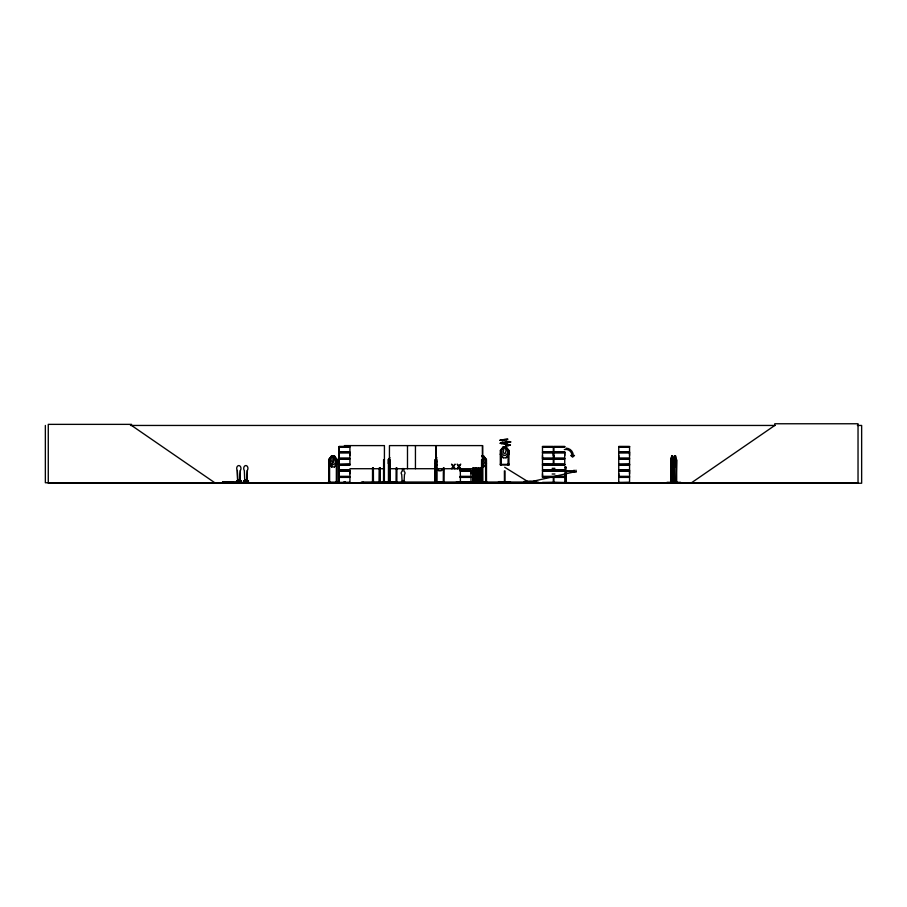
<?xml version="1.0" encoding="UTF-8"?>
<svg xmlns="http://www.w3.org/2000/svg" width="907" height="907" viewBox="0 0 907 907"><rect width="100%" height="100%" fill="white"/><g stroke="black" fill="none" stroke-linecap="round" stroke-linejoin="round"><path stroke-width="1.36" d="M339.116 476.334L339.116 471.016L349.921 471.016L349.909 476.334L339.105 476.334L339.105 471.016M339.116 458.148L339.116 452.842L349.921 452.842L349.909 458.148L339.105 458.148L339.105 452.842M349.909 473.681L349.909 471.016M349.909 455.495L349.909 452.842M470.982 473.681L470.982 471.016L460.178 471.016M553.304 476.334L542.488 476.334L542.499 473.681M542.488 458.148L542.488 452.842L553.304 452.842L553.293 458.148L542.488 458.148L542.499 455.495M553.293 455.495L553.293 452.842M553.928 458.148L553.928 452.842L564.744 452.842L564.732 458.148L553.928 458.148L553.939 455.495M564.732 455.495L564.732 452.842M618.744 476.334L618.744 471.016L629.56 471.016L629.549 476.334L618.744 476.334L618.755 473.681M618.744 458.148L618.744 452.842L629.56 452.842L629.549 458.148L618.744 458.148L618.755 455.495M629.549 473.681L629.549 471.016M629.549 455.495L629.549 452.842M486.912 482.309L456.278 482.286L470.982 482.377M671.214 459.452L671.214 482.751M671.543 459.509L671.599 482.751M675.466 466.935L676.361 463.273L675.556 466.935L674.661 466.935L673.867 463.273L674.457 459.361M676.055 459.452L675.33 464.565L674.275 462.389M239.777 481.64L240.344 470.506A2.891 2.143 -90 0 0 240.344 466.413A2.891 2.143 -90 0 0 237.317 466.413A2.891 2.143 -90 0 0 237.317 470.506L237.759 481.64M240.344 470.506L239.901 481.64L237.634 481.64L237.317 470.506M246.953 480.381L247.248 470.506A2.891 2.143 -90 0 0 247.362 466.413A2.891 2.143 -90 0 0 244.334 466.413A2.891 2.143 -90 0 0 244.334 470.506L244.777 481.64M245.956 480.381C246.919 479.225 244.969 480.597 247.021 480.347L247.362 470.506M329.649 459.452L328.731 459.645L328.765 482.751M436.516 459.475L436.539 482.751M485.733 459.509L486.345 459.645L483.544 456.04L481.64 456.04M238.722 480.132C240.888 479.735 237.872 479.95 239.346 479.78M247.35 480.041L245.831 480.041L246.817 480.381M246.114 480.2L247.226 480.086L245.774 479.86M246.636 479.996L246.817 479.701M238.926 480.336L240.321 480.086M240.196 480.018L239.153 480.291L239.867 479.69M666.883 482.739L680.794 482.739M667.019 482.751L680.658 482.751M671.543 459.361L670.942 459.611L671.044 482.751M349.932 464.565L339.059 464.554L349.932 464.339L349.921 459.225L339.105 459.225L339.105 464.339L349.909 464.203M339.082 482.739L349.932 482.524L349.909 477.399L339.105 477.399L339.105 482.524M506.423 441.221L510.958 441.958L500.301 443.126L507.705 444.226M501.299 443.693L500.381 443.172M670.942 459.611L671.736 455.938L672.643 455.938L673.413 459.645L673.459 482.751M670.965 459.645L671.826 455.938M331.543 455.938L334.479 455.938L331.554 466.935L328.674 463.273L328.674 459.611L331.554 455.938M240.083 480.075L239.357 479.882L240.196 480.086M239.391 480.041L239.913 480.211M342.03 482.683L346.281 482.694M374.466 482.683L370.407 482.694L386.631 482.309M331.599 456.04L330.182 459.645L330.182 462.389L332.087 464.565L333.969 464.565L335.828 462.389L335.828 459.645L334.434 456.04L331.588 456.04L328.765 459.645M503.238 446.924L501.809 450.53L501.809 453.273L503.725 455.461L505.618 455.461L507.489 453.273L507.489 450.53L506.083 446.924M328.13 482.32L329.071 482.637M328.697 482.694L328.674 481.912L329.638 481.912M435.519 482.739L435.541 459.611L436.993 457.774M389.386 482.751L389.454 445.598L435.677 445.598L435.757 482.751L436.029 481.912M477.728 482.637L477.762 481.912M497.92 482.467L498.646 482.603L498.771 481.628L510.312 481.821L498.771 481.787M452.174 468.715L453.307 466.878L454.418 468.715M457.797 468.715L458.931 466.878L460.042 468.715M451.505 468.715L452.967 466.413L451.55 464.135L453.341 465.926L455.11 464.135L453.681 466.391L455.121 468.715M457.139 468.715L458.591 466.413L457.173 464.135L458.965 465.926L460.733 464.135L459.305 466.391L460.745 468.715M225.083 482.547L225.503 482.739M229.505 482.07L229.267 482.739L230.163 482.547M229.743 482.728L230.333 482.751M232.169 482.07L231.841 482.739L232.725 482.547M232.714 482.07L232.521 482.739M238.246 480.869L238.088 482.739M239.119 482.728L238.258 482.377M240.65 482.739L241.443 482.377L241.455 480.869L239.595 480.869L239.595 482.07M245.264 480.869L245.309 482.547M245.491 482.751L245.933 482.547M248.303 482.739L248.473 480.869L246.874 480.869M331.543 466.935L334.479 466.935L337.336 463.273L337.347 459.611L334.468 455.938M334.479 466.935L337.347 463.273M389.761 457.774L388.321 459.611L388.321 463.273L389.761 465.11M388.445 482.751L388.445 459.645L389.84 457.842M436.993 461.448L435.541 463.273L436.993 465.11M442.752 468.715L441.324 470.518L438.489 470.518L435.643 466.912M442.82 468.772L441.369 470.608L438.444 470.608L435.541 466.946M481.628 466.935L483.59 466.935L486.481 463.273M506.083 457.729L508.929 454.135M401.268 482.717L401.665 481.481L401.892 482.286M401.835 482.717L401.654 481.481M403.819 482.49C404.034 483.941 405.078 480.381 404.431 482.49M403.989 482.49C405.542 482.887 400.191 482.637 402.232 482.592M404.737 482.739L404.556 482.49M505.052 443.886L501.333 443.625M508.181 450.496L508.056 464.974M402.617 468.488L402.141 471.413A1.927 1.927 0 0 0 401.733 474.44L402.141 481.866L404.068 481.866L404.465 474.44A1.927 1.927 0 0 0 404.068 471.413L403.581 468.488M542.454 464.35L553.315 464.622M618.744 482.524L618.744 477.399L629.56 477.399L629.56 482.524L618.721 482.739M691.519 482.751L774.782 425.451L774.782 423.762L858.033 423.762L858.033 482.751L45.35 482.751L45.35 425.451M239.221 480.2L239.618 479.78M504.009 439.476L507.943 439.181L499.757 440.246L502.591 440.768M500.313 440.314L504.111 439.544M223.077 482.547L222.476 482.07L241.205 482.07L241.205 480.869M225.253 482.751L225.673 482.524M507.274 444.362L509.167 444.713M509.802 445.088L509.099 444.747M388.23 482.694L388.355 481.912M435.882 482.694L436.12 445.598L482.354 445.598L482.467 482.286M508.544 445.496L510.46 445.031L504.87 444.033M389.137 481.912L389.137 482.751L389.284 459.532L388.445 459.645M533.169 481.254L576.002 471.493M500.165 443.296L510.312 441.913L509.609 441.528M508.566 445.507L506.095 445.813M506.174 445.813L509.065 445.473M336.497 459.6L337.2 459.645L337.121 482.751M130.472 425.451L775.213 425.451M857.398 425.451L861.65 425.451L861.65 483.238L48.275 483.238L48.275 424.363L131.538 424.363L131.538 425.451L214.789 482.751M344.388 445.598L384.432 445.598L384.375 482.751M505.743 445.813L506.423 445.813M339.093 446.437L349.932 446.437M542.477 446.437L553.315 446.437M553.916 446.437L564.744 446.437M618.744 446.437L629.571 446.437M564.744 446.652L553.916 446.629L553.939 451.777L564.744 451.777M349.909 446.97L339.116 446.97L339.116 451.777L349.921 451.777L349.921 446.652L339.093 446.641L339.105 451.777M542.499 446.97L553.293 446.97M553.939 446.97L564.732 446.97M618.755 446.97L629.549 446.97M500.347 464.135L501.31 464.135L501.31 464.974L501.322 450.325L500.437 450.53M508.09 450.53L508.929 450.53L508.929 464.974M339.037 452.14L350 452.14M542.409 452.14L553.372 452.14M553.848 452.14L564.812 452.14M618.676 452.14L629.639 452.14M339.037 452.468L350 452.468M542.409 452.468L553.372 452.468M553.848 452.468L564.812 452.468M618.676 452.468L629.639 452.468M481.628 455.938L483.59 455.938L486.481 459.611L486.503 482.286M675.556 455.938L674.661 455.938L673.958 459.611M675.545 456.04L674.672 456.04L674.275 459.645L674.23 482.751L674.071 459.339M481.628 456.516L482.581 456.516L483.544 459.645L482.445 462.672L483.59 466.935M675.284 456.516L674.933 462.672L675.193 456.516M339.037 458.523L350 458.523M542.409 458.523L553.372 458.523M553.848 458.523L564.812 458.523M618.676 458.523L629.639 458.523M339.037 458.851L350 458.851M542.409 458.851L553.372 458.851M553.848 458.851L564.812 458.851M618.676 458.851L629.639 458.851M673.436 459.611L672.552 466.935L671.736 466.935L670.942 463.273M384.432 459.645L383.604 459.645L383.525 482.751M389.454 459.645L390.237 459.645L390.259 482.751L390.327 481.912M482.739 459.645L481.572 459.645L481.481 482.751M673.187 459.645L673.708 482.751M673.98 463.239L674.751 466.935M508.056 464.135L509.02 464.135L509.02 464.974L500.347 464.974L500.301 450.496L503.192 446.834L506.129 446.834L509.02 450.496L509.02 454.169L506.129 457.831L503.192 457.831L500.301 454.169M542.499 464.203L553.293 464.203L553.293 459.225L542.488 459.225L542.488 464.339L553.315 464.35M553.939 464.203L564.732 464.203L564.744 459.225L553.928 459.225L553.928 464.339L564.744 464.339M629.549 464.203L618.755 464.203L618.744 459.225L629.56 459.225L629.56 464.339L618.699 464.554L629.571 464.565M501.31 464.373L508.056 464.373M482.955 464.565L484.95 462.389L484.95 459.645L483.544 456.04M553.916 464.565L564.744 464.622M349.932 464.838L339.093 464.815L339.105 469.951L349.921 469.951M553.315 464.803L542.477 464.803L542.499 469.951L553.304 469.951M553.916 464.815L564.744 464.838M349.909 465.144L339.116 465.144L339.116 469.951M542.499 465.144L553.293 465.144M553.939 465.144L564.732 465.144M618.755 465.144L629.549 465.144M565.038 467.071L565.877 467.071M565.038 467.672L565.877 467.672M565.877 467.853L565.038 467.853L565.038 466.89L565.877 466.98L565.923 482.751M552.148 468.329L554.903 468.329M349.909 468.715L384.432 468.715M389.454 468.715L435.677 468.715M436.12 468.715L482.354 468.715M460.178 469.951L470.994 469.951M553.928 469.951L564.744 469.951M339.037 470.325L350 470.325M460.11 470.325L471.073 470.325M542.409 470.325L553.372 470.325M553.848 470.325L564.812 470.325M618.676 470.325L629.639 470.325M339.037 470.654L350 470.654M460.11 470.654L471.073 470.654M542.409 470.654L553.372 470.654M553.848 470.654L564.812 470.654M565.14 470.722L566.104 470.722L566.183 482.694M618.676 470.654L629.639 470.654M553.304 471.016L542.488 471.016L542.488 476.334M553.928 471.016L564.744 471.016M566.852 470.96L574.074 470.96M566.852 471.447L574.074 471.447M565.14 471.674L566.104 471.674M565.14 471.923L566.104 471.923M552.148 474.01L554.903 474.01M565.877 474.599L565.038 474.69L565.877 474.78M565.038 475.381L565.877 475.381M565.877 475.563L565.038 475.563L565.038 474.599M460.178 476.334L470.994 476.334L470.994 471.016M553.928 476.334L564.744 476.334M339.037 476.697L350 476.697M460.11 476.697L471.073 476.697M542.409 476.697L553.372 476.697M553.848 476.697L564.812 476.697M618.676 476.697L629.639 476.697M339.037 477.025L350 477.025M460.11 477.025L471.073 477.025M542.409 477.025L553.372 477.025M553.848 477.025L564.812 477.025M618.676 477.025L629.639 477.025M460.178 477.399L470.994 477.399L470.994 482.524M542.488 477.399L553.304 477.399L553.304 482.524L542.454 482.739M564.744 477.399L553.928 477.399L553.928 482.524L569.947 482.66L553.939 482.377M229.607 481.832L231.534 481.832M336.304 481.912L337.291 481.912L337.268 482.705M670.999 481.912L671.634 481.912M673.13 481.912L674.559 481.912L674.513 482.751M676.044 481.912L676.679 481.912M329.604 482.15L336.338 482.15M337.767 482.275L336.803 482.275L337.755 482.751M389.318 482.15L396.053 482.15M401.495 482.286L404.465 482.286M436.539 482.15L443.285 482.15M337.812 482.32L336.916 482.694M349.909 482.377L339.116 482.377L339.116 477.399M511.106 482.637L510.38 482.433M542.499 482.377L553.293 482.377M618.755 482.377L629.549 482.377M667.008 482.32L680.681 482.32M471.005 482.535L456.289 482.275M497.841 482.592L511.185 482.592M329.581 459.327L329.604 482.751M502.285 440.734L506.628 441.199M510.38 482.603L510.335 481.878M444.362 482.694L444.249 481.912M436.188 482.694L436.358 481.912M472.762 482.694L472.864 467.797L472.921 482.751M504.677 467.264L527.33 481.254M500.392 454.135L503.238 457.729M435.643 463.239L437.061 465.042M388.411 463.239L389.84 465.042M328.765 463.239L331.599 466.844M671.361 462.389L672.404 464.565L672.541 456.04L671.747 456.04L671.361 459.645L671.305 482.751M675.466 455.938L676.361 459.611L676.373 482.751L676.509 481.912M671.055 463.239L671.826 466.935M675.454 456.04L675.84 459.645M676.645 482.751L676.611 459.645L676.089 482.751M674.491 465.076L674.491 482.751M673.754 481.912L673.924 482.751M673.334 481.912L673.289 482.751M673.085 459.339L673.164 482.751M576.002 470.121L576.002 472.286M574.074 470.121L574.074 472.286M566.852 470.54L566.852 471.867M565.322 474.633L565.322 482.751M565.276 467.853L565.14 482.751M538.1 482.751L538.1 482.036L361.36 482.036L361.36 482.751M536.411 482.036L536.411 482.751M535.742 482.751L535.742 481.436L530.595 481.073L524.065 481.436L524.065 482.751M510.222 481.628L510.222 482.751M508.237 464.135L508.237 464.974M504.927 481.708L504.984 470.88L504.394 470.88L504.439 481.708M500.528 464.135L500.528 464.974M498.805 481.628L498.805 482.751M486.243 481.912L486.254 482.751M485.574 459.35L485.642 482.751M485.46 481.912L485.46 482.751M482.728 445.598L482.739 482.751M482.263 481.912L482.331 482.751M481.662 481.912L481.662 482.751M480.721 467.797L480.71 482.751M480.461 467.797L480.506 482.751M480.313 467.797L480.336 482.751L480.257 481.912M480.052 467.797L480.007 482.751M478.635 467.797L478.726 482.751M478.545 481.912L478.545 482.751M477.853 467.797L477.944 482.751M476.685 467.797L476.731 482.751L476.674 481.912M476.424 467.797L476.47 482.751M476.277 467.797L476.277 482.751M476.016 467.797L475.971 482.751M475.472 467.989L475.472 482.751M475.223 467.989L475.2 482.751L475.075 481.912M474.939 467.989L474.917 482.751M473.703 467.797L473.692 482.751L473.601 467.797M466.357 481.912L466.402 482.751M466.198 481.912L466.209 482.751M465.779 481.912L465.767 482.751M465.665 482.751L465.586 481.912L465.484 482.751M460.824 481.912L460.847 482.751M460.688 482.751L460.643 481.912L460.563 482.751M460.291 467.989L460.427 482.751M460.234 481.912L460.234 482.751M444.158 467.797L444.067 482.751M443.466 481.912L443.466 482.751M443.376 467.797L443.285 482.751M436.993 481.912L436.993 482.751M436.823 482.751L436.902 459.645L434.895 459.645L434.804 482.751M434.997 481.912L434.986 482.751M415.44 445.598L415.44 468.715M407.492 445.598L407.492 468.715M403.558 482.286L403.558 480.597L402.674 480.597L402.674 482.286M397.017 481.912L397.017 482.751M396.926 467.797L396.835 482.751M396.234 481.912L396.234 482.751M396.144 467.797L396.053 482.751M384.511 481.912L384.511 482.751M384.16 481.912L384.183 482.751M383.752 459.645L383.752 482.751M380.192 467.797L380.192 482.751M380.056 467.797L379.954 482.751M379.602 481.912L379.625 482.751M379.5 467.797L379.421 482.751M379.353 467.797L379.273 482.751M374.534 482.751L370.453 482.637M373.367 467.797L373.446 482.751M373.231 467.797L373.31 482.751M373.106 481.912L373.106 482.751M372.8 481.912L372.777 482.751M372.675 467.797L372.596 482.751L372.539 467.797M363.049 482.036L363.049 482.751M345.011 481.912L345 482.751L344.819 481.912M344.49 481.912L344.513 482.751M344.309 481.912L344.297 482.751M344.161 481.912L344.161 482.751M339.116 459.225L339.116 464.203M336.52 481.912L336.474 482.751M336.406 459.339L336.338 482.751M329.411 481.912L329.411 482.751M248.223 480.869L248.223 482.07L243.915 482.07L243.915 480.869M247.362 482.07L247.362 479.542L246.239 479.542L246.239 482.07M247.214 479.542L247.214 482.07M246.375 479.542L246.375 482.07M245.514 482.07L245.514 480.869L243.666 480.869L243.666 482.377M240.332 482.07L240.332 479.542L239.221 479.542L239.221 482.07M240.196 479.542L240.196 482.07M239.856 480.869L239.856 482.377M239.357 479.542L239.357 482.07M238.405 482.377L238.496 480.869L236.636 480.869L236.636 482.377M236.886 480.869L236.988 482.377M565.991 448.171A7.279 7.279 0 0 1 573.281 455.45L574.482 455.45L572.612 457.139L570.752 455.45L571.954 455.45A6.077 6.077 0 0 0 564.301 449.577M672.008 456.516L672.268 462.672L672.008 456.516M332.529 456.516L331.611 461.255L332.529 462.672L333.47 462.672L334.434 459.645L333.47 456.516L332.529 456.516M504.167 447.4L503.249 452.14L504.167 453.568L505.12 453.568L506.083 450.53L505.12 447.4L504.167 447.4M222.476 482.377L248.722 482.705L222.476 482.377M553.315 446.641L542.477 446.629L542.499 451.777L553.304 451.777L553.304 446.652M629.571 446.652L618.744 446.641L618.755 451.777L629.56 451.777L629.56 446.652M629.571 464.815L618.744 464.838L618.755 469.951L629.56 469.951L629.56 464.838"/></g></svg>
